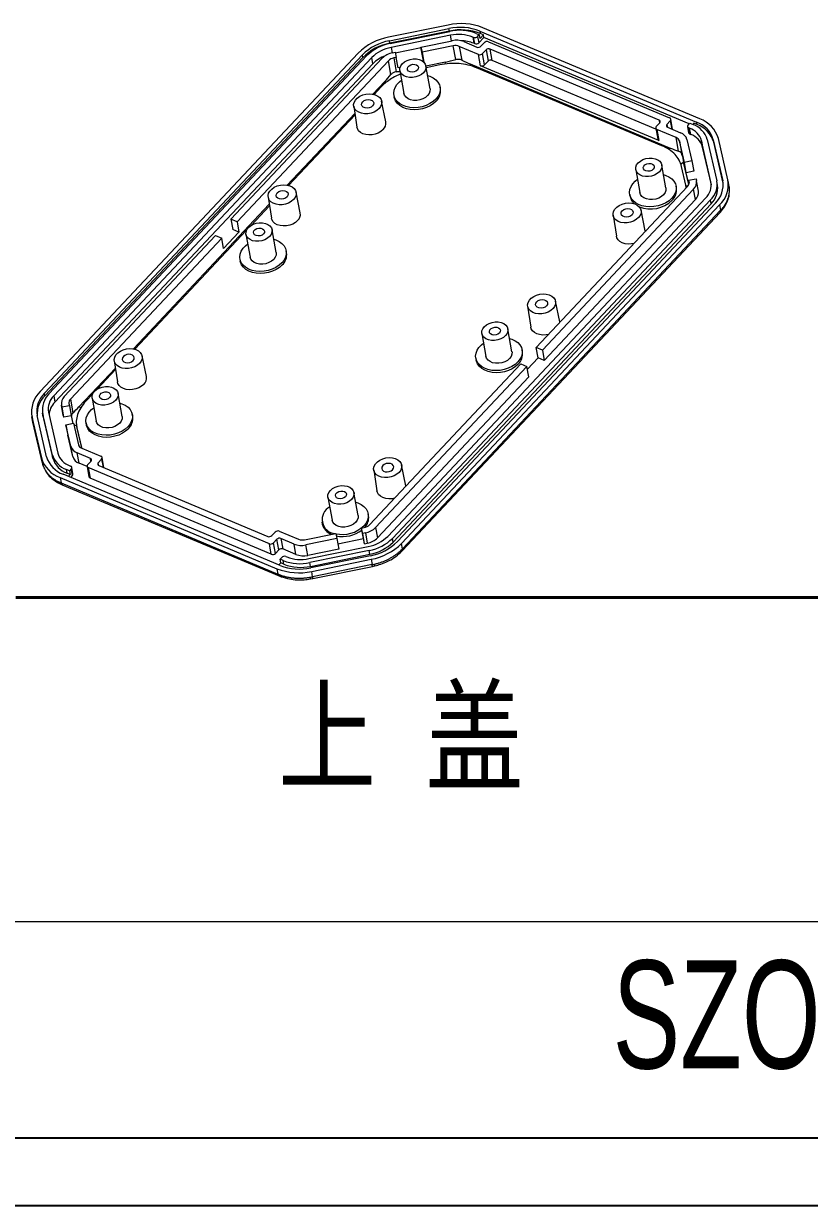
# Model space of a CAD drawing. Header units: inches. Extents: x 1153 to 4140, y 573 to 968.
# Drawn here: x 2081.9 to 2178.2, y 573 to 717.8 of the extents above; entities that cross this region are included whole.
import ezdxf

# ---------------------------------------------------------------- set-up
doc = ezdxf.new("R2010")
doc.units = ezdxf.units.IN
doc.layers.add('文字', color=81, linetype='Continuous')
doc.layers.add('粗实线', color=7, linetype='Continuous', lineweight=30)
doc.layers.add('细实线', color=3, linetype='Continuous', lineweight=9)
doc.styles.add('宋体', font='', dxfattribs={"width": 0.8, "height": 3.5})
doc.styles.add('长仿宋', font='', dxfattribs={"width": 0.7, "height": 4})
doc.styles.get('宋体').set_extended_font_data('SimSun')
doc.styles.get('长仿宋').set_extended_font_data('SimSun')

msp = doc.modelspace()

# ---------------------------------------------------------------- linework, layer by layer
at = {"color": 7, "linetype": 'Continuous', "lineweight": 15}
for p, q in [((2133.945, 717.617), (2126.65, 716.132)), ((2126.752, 715.694), (2134.047, 717.179)), ((2134.101, 716.873), (2134.047, 717.179)), ((2164.782, 706.116), (2138.199, 717.288)), ((2126.806, 715.388), (2126.752, 715.694)), ((2134.101, 716.873), (2126.806, 715.388)), ((2126.837, 715.36), (2134.132, 716.845)), ((2134.244, 716.357), (2126.949, 714.873)), ((2130.617, 714.924), (2134.423, 715.698)), ((2135.858, 715.587), (2137.47, 714.91)), ((2137.063, 716.102), (2136.956, 716.147)), ((2136.956, 716.147), (2137.092, 715.382)), ((2137.2, 715.337), (2137.063, 716.102)), ((2137.375, 716.593), (2137.772, 716.427)), ((2137.772, 716.427), (2137.562, 716.204)), ((2137.562, 716.204), (2137.699, 715.438)), ((2138.328, 716.107), (2137.699, 715.438)), ((2137.854, 715.967), (2137.772, 716.427)), ((2137.821, 716.886), (2164.404, 705.714)), ((2137.821, 716.886), (2137.876, 716.58)), ((2137.854, 715.967), (2138.273, 716.413)), ((2138.273, 716.413), (2137.876, 716.58)), ((2138.328, 716.107), (2138.273, 716.413)), ((2163.503, 705.526), (2138.328, 716.107)), ((2138.886, 715.559), (2161.091, 706.227)), ((2122.924, 714.179), (2083.948, 672.708)), ((2127.128, 714.213), (2127.443, 714.277)), ((2127.443, 714.277), (2127.589, 713.644)), ((2130.634, 714.829), (2127.464, 714.184)), ((2130.617, 714.924), (2130.763, 714.29)), ((2130.844, 713.648), (2130.617, 714.924)), ((2134.569, 715.065), (2130.763, 714.29)), ((2130.763, 714.29), (2130.983, 713.056)), ((2134.871, 713.375), (2134.569, 715.065)), ((2137.676, 714.014), (2135.313, 715.007)), ((2135.313, 715.007), (2135.615, 713.317)), ((2137.092, 715.382), (2137.2, 715.337)), ((2137.968, 715.011), (2138.388, 715.458)), ((2138.175, 714.116), (2138.594, 714.562)), ((2138.421, 712.738), (2138.175, 714.116)), ((2138.594, 714.562), (2138.84, 713.184)), ((2159.794, 705.963), (2139.093, 714.663)), ((2139.339, 713.286), (2139.093, 714.663)), ((2084.468, 672.489), (2123.444, 713.96)), ((2123.499, 713.654), (2084.523, 672.183)), ((2085.019, 672.399), (2123.995, 713.87)), ((2124.574, 713.627), (2085.597, 672.156)), ((2124.71, 712.862), (2085.734, 671.39)), ((2107.328, 693.825), (2125.87, 713.554)), ((2126.622, 713.238), (2108.079, 693.509)), ((2123.499, 713.654), (2123.444, 713.96)), ((2124.71, 712.862), (2124.574, 713.627)), ((2126.924, 711.548), (2126.622, 713.238)), ((2127.589, 713.644), (2127.274, 713.58)), ((2127.274, 713.58), (2127.576, 711.89)), ((2127.817, 712.368), (2127.589, 713.644)), ((2130.98, 713.059), (2130.844, 713.648)), ((2131.723, 709.803), (2131.222, 712.609)), ((2133.624, 713.079), (2131.225, 712.591)), ((2132.917, 712.725), (2131.261, 712.388)), ((2136.65, 712.844), (2161.177, 702.536)), ((2137.922, 712.636), (2137.676, 714.014)), ((2159.78, 703.45), (2137.922, 712.636)), ((2138.84, 713.184), (2138.421, 712.738)), ((2159.414, 704.849), (2139.339, 713.286)), ((2128.055, 712.417), (2127.817, 712.368)), ((2128.032, 712.04), (2128.533, 709.233)), ((2160.135, 702.831), (2137.425, 712.376)), ((2124.715, 709.149), (2126.186, 710.714)), ((2125.692, 709.987), (2124.871, 709.113)), ((2133.009, 709.769), (2132.963, 710.024)), ((2126.304, 705.747), (2125.787, 708.286)), ((2127.293, 709.012), (2127.338, 708.757)), ((2114.234, 697.998), (2122.502, 706.795)), ((2122.367, 707.676), (2122.76, 705.114)), ((2122.529, 706.622), (2114.39, 697.962)), ((2159.873, 705.619), (2159.454, 705.173)), ((2161.17, 705.883), (2160.751, 705.436)), ((2161.456, 704.829), (2161.235, 706.067)), ((2163.351, 705.365), (2163.561, 705.588)), ((2163.561, 705.588), (2163.958, 705.421)), ((2164.062, 705.575), (2163.929, 705.433)), ((2164.459, 705.408), (2164.062, 705.575)), ((2164.459, 705.408), (2164.404, 705.714)), ((2159.389, 704.988), (2159.635, 703.61)), ((2161.896, 703.835), (2159.534, 704.828)), ((2159.534, 704.828), (2159.78, 703.45)), ((2160.83, 705.092), (2162.441, 704.415)), ((2163.286, 705.18), (2163.423, 704.415)), ((2163.539, 704.975), (2163.431, 705.02)), ((2163.568, 704.255), (2163.431, 705.02)), ((2163.675, 704.21), (2163.539, 704.975)), ((2163.568, 704.255), (2163.675, 704.21)), ((2162.198, 702.145), (2161.896, 703.835)), ((2162.297, 703.411), (2162.599, 701.721)), ((2162.904, 700.782), (2162.297, 703.411)), ((2163.214, 703.598), (2163.821, 700.969)), ((2166.161, 698.393), (2164.998, 703.432)), ((2164.998, 703.432), (2165.134, 702.667)), ((2166.206, 698.024), (2165.134, 702.667)), ((2165.703, 703.576), (2166.866, 698.536)), ((2166.436, 703.566), (2167.599, 698.527)), ((2166.49, 703.26), (2166.436, 703.566)), ((2167.646, 698.254), (2166.49, 703.26)), ((2168.233, 698.656), (2167.07, 703.696)), ((2156.944, 699.889), (2157.445, 697.082)), ((2160.635, 697.652), (2160.134, 700.458)), ((2162.806, 700.814), (2162.463, 700.533)), ((2163.082, 698.003), (2162.56, 700.267)), ((2163.438, 698.075), (2162.806, 700.814)), ((2163.821, 700.969), (2162.904, 700.782)), ((2163.131, 699.506), (2162.904, 700.782)), ((2164.048, 699.693), (2163.131, 699.506)), ((2163.821, 700.969), (2164.048, 699.693)), ((2163.452, 698.118), (2163.131, 699.506)), ((2163.41, 698.589), (2164.327, 698.776)), ((2163.46, 698.372), (2163.41, 698.589)), ((2163.41, 698.589), (2163.472, 698.241)), ((2164.327, 698.776), (2164.377, 698.558)), ((2164.614, 697.237), (2164.386, 698.512)), ((2166.969, 697.973), (2166.887, 698.432)), ((2168.381, 697.847), (2168.261, 698.519)), ((2115.823, 694.595), (2115.306, 697.135)), ((2144.74, 678.101), (2163.282, 697.831)), ((2164.034, 697.515), (2145.492, 677.786)), ((2156.205, 696.861), (2156.25, 696.606)), ((2161.921, 697.618), (2161.875, 697.873)), ((2163.128, 697.666), (2163.082, 698.003)), ((2163.082, 698.003), (2163.106, 697.87)), ((2163.137, 697.718), (2163.113, 697.853)), ((2164.261, 696.239), (2164.034, 697.515)), ((2168.393, 697.773), (2168.376, 697.865)), ((2168.398, 697.592), (2168.398, 697.692)), ((2095.369, 677.925), (2112.022, 695.644)), ((2112.048, 695.47), (2109.786, 693.064)), ((2111.886, 696.525), (2112.28, 693.963)), ((2126.536, 654.95), (2165.513, 696.421)), ((2166.091, 696.178), (2127.115, 654.707)), ((2127.197, 654.248), (2166.173, 695.719)), ((2166.696, 695.782), (2127.72, 654.311)), ((2128.241, 654.092), (2167.217, 695.563)), ((2164.261, 696.239), (2145.719, 676.51)), ((2166.173, 695.719), (2166.091, 696.178)), ((2167.217, 695.563), (2167.333, 694.91)), ((2108.079, 693.509), (2107.328, 693.825)), ((2107.328, 693.825), (2107.556, 692.549)), ((2128.303, 653.189), (2167.28, 694.66)), ((2128.357, 653.439), (2167.333, 694.91)), ((2154.17, 694.31), (2154.563, 691.748)), ((2158.107, 692.381), (2157.59, 694.92)), ((2167.28, 694.66), (2167.465, 694.866)), ((2109.245, 692.488), (2095.525, 677.889)), ((2108.307, 692.233), (2107.556, 692.549)), ((2108.079, 693.509), (2108.307, 692.233)), ((2112.858, 689.73), (2112.357, 692.537)), ((2158.107, 692.381), (2158.115, 692.333)), ((2086.894, 672.083), (2105.442, 691.818)), ((2106.193, 691.501), (2087.646, 671.767)), ((2105.442, 691.818), (2106.193, 691.501)), ((2106.421, 690.226), (2106.193, 691.501)), ((2108.307, 692.233), (2106.421, 690.226)), ((2109.167, 691.967), (2109.668, 689.161)), ((2114.144, 689.696), (2114.098, 689.952)), ((2108.428, 688.939), (2108.473, 688.684)), ((2147.626, 681.229), (2147.109, 683.769)), ((2143.689, 683.158), (2144.083, 680.597)), ((2147.626, 681.229), (2147.635, 681.181)), ((2138.079, 679.816), (2138.58, 677.01)), ((2141.77, 677.579), (2141.269, 680.386)), ((2145.492, 677.786), (2144.74, 678.101)), ((2144.967, 676.825), (2144.74, 678.101)), ((2093.021, 676.452), (2093.415, 673.89)), ((2096.958, 674.523), (2096.441, 677.062)), ((2137.34, 676.788), (2137.385, 676.533)), ((2143.055, 677.545), (2143.01, 677.8)), ((2143.666, 675.44), (2144.967, 676.825)), ((2145.719, 676.51), (2144.967, 676.825)), ((2145.492, 677.786), (2145.719, 676.51)), ((2088.7, 670.829), (2093.157, 675.571)), ((2093.183, 675.398), (2090.921, 672.991)), ((2124.306, 656.359), (2142.853, 676.094)), ((2143.605, 675.778), (2125.057, 656.043)), ((2142.853, 676.094), (2143.605, 675.778)), ((2143.833, 674.503), (2143.605, 675.778)), ((2143.833, 674.503), (2125.285, 654.768)), ((2084.523, 672.183), (2084.468, 672.489)), ((2085.597, 672.156), (2085.734, 671.39)), ((2090.38, 672.415), (2089.524, 671.504)), ((2093.993, 669.658), (2093.492, 672.464)), ((2086.541, 671.085), (2086.769, 669.809)), ((2086.601, 670.821), (2086.551, 671.039)), ((2086.779, 669.763), (2086.551, 671.039)), ((2086.601, 670.821), (2087.518, 671.008)), ((2086.829, 669.546), (2086.601, 670.821)), ((2087.468, 671.226), (2087.518, 671.008)), ((2087.518, 671.008), (2087.746, 669.732)), ((2087.646, 671.767), (2087.947, 670.077)), ((2090.302, 671.895), (2090.803, 669.088)), ((2082.903, 669.751), (2083.023, 669.079)), ((2082.931, 669.615), (2084.094, 664.575)), ((2083.048, 668.962), (2082.931, 669.615)), ((2084.729, 664.704), (2083.566, 669.744)), ((2084.223, 670.145), (2084.305, 669.685)), ((2085.407, 665.001), (2084.244, 670.041)), ((2084.326, 669.581), (2084.244, 670.041)), ((2084.305, 669.685), (2084.326, 669.581)), ((2084.326, 669.581), (2085.489, 664.542)), ((2084.949, 670.184), (2086.112, 665.145)), ((2086.779, 669.763), (2086.769, 669.809)), ((2086.779, 669.763), (2086.829, 669.546)), ((2087.746, 669.732), (2086.829, 669.546)), ((2087.746, 669.732), (2087.96, 668.802)), ((2095.279, 669.624), (2095.233, 669.879)), ((2083.022, 669.098), (2083.048, 668.962)), ((2084.211, 663.922), (2083.048, 668.962)), ((2083.048, 668.962), (2083.051, 668.944)), ((2083.051, 668.944), (2084.214, 663.904)), ((2087.107, 668.629), (2088.024, 668.815)), ((2087.714, 665.999), (2087.107, 668.629)), ((2087.107, 668.629), (2087.335, 667.353)), ((2088.024, 668.815), (2088.631, 666.186)), ((2088.416, 668.377), (2088.44, 668.242)), ((2088.446, 668.226), (2088.969, 665.963)), ((2088.446, 668.226), (2088.47, 668.093)), ((2088.47, 668.093), (2088.992, 665.83)), ((2089.563, 668.867), (2089.608, 668.612)), ((2087.941, 664.724), (2087.335, 667.353)), ((2085.489, 664.542), (2085.407, 665.001)), ((2087.941, 664.724), (2087.714, 665.999)), ((2090.097, 664.505), (2088.486, 665.183)), ((2088.714, 663.907), (2088.486, 665.183)), ((2088.969, 665.963), (2089.024, 665.767)), ((2088.969, 665.963), (2088.992, 665.83)), ((2089.005, 665.78), (2088.992, 665.83)), ((2089.031, 665.762), (2091.394, 664.769)), ((2084.094, 664.575), (2084.211, 663.922)), ((2084.281, 663.677), (2084.302, 663.605)), ((2084.302, 663.605), (2084.471, 663.257)), ((2087.571, 663.602), (2087.679, 663.557)), ((2087.96, 662.631), (2087.824, 663.397)), ((2089.699, 663.493), (2088.714, 663.907)), ((2089.692, 663.53), (2089.92, 662.254)), ((2089.758, 663.715), (2090.177, 664.161)), ((2112.041, 654.038), (2089.837, 663.37)), ((2089.837, 663.37), (2090.065, 662.095)), ((2091.054, 663.979), (2091.474, 664.425)), ((2091.134, 663.634), (2111.835, 654.934)), ((2091.76, 663.371), (2091.539, 664.61)), ((2128.761, 661.157), (2128.244, 663.696)), ((2086.383, 662.155), (2112.966, 650.983)), ((2086.383, 662.155), (2086.499, 661.502)), ((2113.343, 651.384), (2086.76, 662.557)), ((2087.234, 662.697), (2087.152, 663.156)), ((2087.549, 662.989), (2087.152, 663.156)), ((2087.631, 662.53), (2087.234, 662.697)), ((2087.402, 662.287), (2087.631, 662.53)), ((2087.758, 663.212), (2087.549, 662.989)), ((2087.549, 662.989), (2087.631, 662.53)), ((2087.895, 662.447), (2087.648, 662.184)), ((2087.895, 662.447), (2087.758, 663.212)), ((2112.269, 652.763), (2090.065, 662.095)), ((2124.824, 663.086), (2125.218, 660.524)), ((2086.383, 661.399), (2086.64, 661.285)), ((2086.499, 661.502), (2113.082, 650.33)), ((2086.639, 661.285), (2113.222, 650.112)), ((2128.761, 661.157), (2128.769, 661.109)), ((2119.214, 659.744), (2119.715, 656.937)), ((2122.904, 657.507), (2122.404, 660.313)), ((2124.19, 657.473), (2124.145, 657.728)), ((2118.474, 656.716), (2118.52, 656.461)), ((2112.753, 655.482), (2112.333, 655.036)), ((2113.251, 655.583), (2115.614, 654.59)), ((2115.069, 654.01), (2113.458, 654.687)), ((2113.458, 654.687), (2113.686, 653.412)), ((2116.359, 654.533), (2120.165, 655.307)), ((2120.311, 654.674), (2116.505, 653.899)), ((2120.165, 655.307), (2120.311, 654.674)), ((2120.311, 654.674), (2120.539, 653.398)), ((2120.424, 654.038), (2123.566, 654.678)), ((2123.339, 655.953), (2123.654, 656.017)), ((2123.485, 655.32), (2123.339, 655.953)), ((2123.566, 654.678), (2123.339, 655.953)), ((2123.8, 655.384), (2123.485, 655.32)), ((2123.712, 654.044), (2123.485, 655.32)), ((2123.712, 654.044), (2123.566, 654.678)), ((2123.8, 655.384), (2124.028, 654.108)), ((2125.057, 656.043), (2125.285, 654.768)), ((2127.197, 654.248), (2127.115, 654.707)), ((2112.269, 652.763), (2112.041, 654.038)), ((2112.959, 654.586), (2112.54, 654.14)), ((2112.768, 652.864), (2112.54, 654.14)), ((2112.768, 652.864), (2113.187, 653.31)), ((2113.187, 653.31), (2112.959, 654.586)), ((2115.297, 652.735), (2113.686, 653.412)), ((2115.297, 652.735), (2115.069, 654.01)), ((2116.732, 652.623), (2116.505, 653.899)), ((2120.539, 653.398), (2116.732, 652.623)), ((2116.866, 652.219), (2124.161, 653.704)), ((2124.273, 653.217), (2116.978, 651.732)), ((2123.712, 654.044), (2124.028, 654.108)), ((2124.355, 652.758), (2124.273, 653.217)), ((2128.357, 653.439), (2128.241, 654.092)), ((2113.338, 652.15), (2113.548, 652.373)), ((2113.735, 651.983), (2113.338, 652.15)), ((2113.42, 651.691), (2113.338, 652.15)), ((2113.817, 651.524), (2113.735, 651.983)), ((2114.046, 652.475), (2114.154, 652.43)), ((2117.06, 651.273), (2124.355, 652.758)), ((2124.413, 652.577), (2117.118, 651.092)), ((2117.219, 650.653), (2124.514, 652.138)), ((2124.514, 652.138), (2124.631, 651.486)), ((2128.106, 652.988), (2128.303, 653.189)), ((2112.966, 650.983), (2113.082, 650.33)), ((2113.42, 651.691), (2113.192, 651.448)), ((2113.817, 651.524), (2113.42, 651.691)), ((2117.06, 651.273), (2116.978, 651.732)), ((2117.336, 650.001), (2117.219, 650.653)), ((2124.631, 651.486), (2117.336, 650.001)), ((2117.367, 649.782), (2124.662, 651.267)), ((2124.662, 651.267), (2124.965, 651.333)), ((2113.223, 650.112), (2113.488, 650.007)), ((2117.061, 649.724), (2117.366, 649.782))]:
    msp.add_line(p, q, dxfattribs=at)
at = {"color": 8, "linetype": 'Continuous', "lineweight": 15}
for p, q in [((2134.364, 715.686), (2134.244, 716.357)), ((2126.949, 714.873), (2127.069, 714.201)), ((2133.572, 712.828), (2133.624, 713.079)), ((2136.65, 712.844), (2136.609, 712.644)), ((2126.186, 710.714), (2126.306, 710.549)), ((2159.794, 705.963), (2159.858, 705.602)), ((2160.751, 705.436), (2160.811, 705.101)), ((2161.17, 705.883), (2161.35, 704.873)), ((2161.177, 702.536), (2160.982, 702.376)), ((2163.469, 698.324), (2163.46, 698.372)), ((2166.192, 698.218), (2166.161, 698.393)), ((2167.642, 698.283), (2167.599, 698.527)), ((2088.7, 670.829), (2088.949, 670.757)), ((2088.404, 668.504), (2088.074, 668.6)), ((2084.211, 663.922), (2084.214, 663.904)), ((2090.162, 664.145), (2090.097, 664.505)), ((2091.114, 663.643), (2091.054, 663.979)), ((2091.474, 664.425), (2091.654, 663.416))]:
    msp.add_line(p, q, dxfattribs=at)
for p, q in [((1808.94, 581.234), (2279.603, 581.234)), ((1796.218, 572.957), (2287.881, 572.957))]:
    msp.add_line(p, q)
at = {"color": 7, "linetype": 'Continuous', "lineweight": 15, "flags": 128}
for points in [[(2128.326, 712.871), (2128.59, 713.096), (2128.913, 713.275), (2129.279, 713.399), (2129.664, 713.461), (2130.048, 713.457), (2130.407, 713.387), (2130.72, 713.255), (2130.97, 713.069), (2131.142, 712.84), (2131.226, 712.581), (2131.217, 712.307), (2131.116, 712.034), (2130.928, 711.778), (2130.665, 711.553), (2130.341, 711.374), (2129.975, 711.25), (2129.59, 711.188), (2129.206, 711.192), (2128.848, 711.262), (2128.534, 711.394), (2128.284, 711.58), (2128.112, 711.809), (2128.028, 712.068), (2128.037, 712.342), (2128.138, 712.615), (2128.326, 712.871)], [(2130.176, 712.094), (2129.995, 711.956), (2129.765, 711.868), (2129.515, 711.842), (2129.281, 711.881), (2129.094, 711.98), (2128.978, 712.125), (2128.95, 712.298), (2129.014, 712.474), (2129.16, 712.629), (2129.37, 712.744), (2129.614, 712.802), (2129.86, 712.795), (2130.074, 712.725), (2130.228, 712.601), (2130.301, 712.439), (2130.283, 712.262), (2130.176, 712.094)], [(2131.432, 711.43), (2131.699, 711.344), (2132.1, 711.156), (2132.438, 710.915), (2132.701, 710.629), (2132.881, 710.307), (2132.973, 709.96), (2132.974, 709.599), (2132.883, 709.235), (2132.703, 708.88), (2132.441, 708.546)], [(2132.441, 708.546), (2132.104, 708.243), (2131.704, 707.981), (2131.253, 707.768), (2130.767, 707.612), (2130.259, 707.517), (2129.747, 707.486), (2129.248, 707.521), (2128.777, 707.619), (2128.349, 707.779), (2127.978, 707.995), (2127.677, 708.259), (2127.454, 708.565), (2127.318, 708.9), (2127.271, 709.256), (2127.317, 709.62), (2127.452, 709.98), (2127.674, 710.326), (2127.975, 710.646), (2128.243, 710.86)], [(2131.723, 709.803), (2131.727, 709.774), (2131.718, 709.5), (2131.617, 709.227), (2131.429, 708.971), (2131.165, 708.747), (2130.842, 708.567), (2130.476, 708.443), (2130.091, 708.381), (2129.707, 708.386), (2129.348, 708.456), (2129.035, 708.588), (2128.785, 708.774), (2128.613, 709.003), (2128.533, 709.233)], [(2125.475, 707.375), (2125.205, 707.143), (2124.873, 706.954), (2124.499, 706.82), (2124.102, 706.748), (2123.704, 706.741), (2123.326, 706.8), (2122.989, 706.921), (2122.711, 707.098), (2122.507, 707.322), (2122.387, 707.581), (2122.359, 707.86), (2122.423, 708.144), (2122.577, 708.419), (2122.812, 708.669), (2123.115, 708.88), (2123.471, 709.043), (2123.859, 709.146), (2124.259, 709.186), (2124.649, 709.16), (2125.009, 709.07), (2125.319, 708.919), (2125.562, 708.717), (2125.725, 708.474), (2125.799, 708.204), (2125.781, 707.92), (2125.671, 707.639), (2125.475, 707.375)], [(2123.481, 708.213), (2123.665, 708.356), (2123.9, 708.452), (2124.157, 708.488), (2124.404, 708.461), (2124.613, 708.373), (2124.757, 708.236), (2124.819, 708.066), (2124.793, 707.883), (2124.68, 707.709), (2124.495, 707.566), (2124.26, 707.471), (2124.004, 707.435), (2123.756, 707.462), (2123.548, 707.549), (2123.404, 707.687), (2123.341, 707.857), (2123.368, 708.04), (2123.481, 708.213)], [(2132.486, 708.291), (2132.15, 707.988), (2131.75, 707.726), (2131.299, 707.513), (2130.812, 707.357), (2130.305, 707.262), (2129.793, 707.231), (2129.293, 707.266), (2128.822, 707.364), (2128.395, 707.524), (2128.024, 707.74), (2127.723, 708.004), (2127.5, 708.309), (2127.363, 708.645), (2127.338, 708.757)], [(2125.981, 704.802), (2125.712, 704.569), (2125.383, 704.379), (2125.012, 704.24), (2124.618, 704.159), (2124.219, 704.142), (2123.836, 704.188), (2123.488, 704.295), (2123.192, 704.458), (2122.964, 704.669), (2122.815, 704.917), (2122.76, 705.114)], [(2157.238, 700.72), (2157.501, 700.945), (2157.825, 701.124), (2158.191, 701.248), (2158.576, 701.31), (2158.959, 701.306), (2159.318, 701.236), (2159.632, 701.104), (2159.882, 700.918), (2160.054, 700.689), (2160.138, 700.43), (2160.129, 700.156), (2160.028, 699.883), (2159.84, 699.627), (2159.576, 699.402), (2159.253, 699.223), (2158.887, 699.099), (2158.502, 699.037), (2158.118, 699.041), (2157.759, 699.111), (2157.446, 699.243), (2157.196, 699.429), (2157.024, 699.658), (2156.94, 699.917), (2156.949, 700.191), (2157.05, 700.464), (2157.238, 700.72)], [(2159.088, 699.943), (2158.907, 699.805), (2158.677, 699.717), (2158.427, 699.691), (2158.193, 699.73), (2158.005, 699.829), (2157.89, 699.974), (2157.862, 700.147), (2157.926, 700.323), (2158.072, 700.478), (2158.281, 700.593), (2158.526, 700.651), (2158.772, 700.644), (2158.986, 700.574), (2159.14, 700.45), (2159.213, 700.288), (2159.195, 700.111), (2159.088, 699.943)], [(2161.353, 696.395), (2161.016, 696.092), (2160.616, 695.83), (2160.165, 695.617), (2159.678, 695.461), (2159.171, 695.366), (2158.659, 695.335), (2158.16, 695.37), (2157.689, 695.468), (2157.261, 695.628), (2156.89, 695.844), (2156.589, 696.108), (2156.366, 696.413), (2156.229, 696.749), (2156.183, 697.105), (2156.228, 697.469), (2156.364, 697.829), (2156.586, 698.175), (2156.886, 698.495), (2157.155, 698.709)], [(2160.344, 699.279), (2160.611, 699.193), (2161.012, 699.005), (2161.349, 698.764), (2161.612, 698.478), (2161.793, 698.156), (2161.885, 697.809), (2161.885, 697.448), (2161.794, 697.084), (2161.615, 696.729), (2161.353, 696.395)], [(2114.995, 696.223), (2114.724, 695.991), (2114.393, 695.803), (2114.018, 695.669), (2113.622, 695.596), (2113.224, 695.589), (2112.846, 695.648), (2112.509, 695.77), (2112.231, 695.947), (2112.026, 696.171), (2111.907, 696.429), (2111.878, 696.708), (2111.943, 696.993), (2112.097, 697.267), (2112.331, 697.517), (2112.635, 697.729), (2112.99, 697.891), (2113.378, 697.995), (2113.778, 698.035), (2114.169, 698.009), (2114.528, 697.918), (2114.838, 697.768), (2115.081, 697.566), (2115.244, 697.323), (2115.319, 697.052), (2115.3, 696.769), (2115.191, 696.487), (2114.995, 696.223)], [(2113, 697.062), (2113.185, 697.205), (2113.42, 697.3), (2113.676, 697.337), (2113.924, 697.309), (2114.132, 697.222), (2114.276, 697.084), (2114.339, 696.914), (2114.312, 696.731), (2114.2, 696.558), (2114.015, 696.415), (2113.78, 696.319), (2113.523, 696.283), (2113.276, 696.31), (2113.067, 696.398), (2112.923, 696.535), (2112.861, 696.706), (2112.887, 696.888), (2113, 697.062)], [(2160.635, 697.652), (2160.639, 697.623), (2160.63, 697.349), (2160.529, 697.076), (2160.341, 696.82), (2160.077, 696.596), (2159.753, 696.416), (2159.388, 696.292), (2159.003, 696.23), (2158.619, 696.235), (2158.26, 696.305), (2157.947, 696.437), (2157.696, 696.623), (2157.524, 696.852), (2157.445, 697.082)], [(2168.393, 697.773), (2168.398, 697.694), (2168.398, 697.692)], [(2157.278, 694.009), (2157.008, 693.776), (2156.676, 693.588), (2156.302, 693.454), (2155.905, 693.382), (2155.507, 693.375), (2155.129, 693.433), (2154.792, 693.555), (2154.514, 693.732), (2154.31, 693.956), (2154.19, 694.215), (2154.162, 694.494), (2154.226, 694.778), (2154.38, 695.053), (2154.615, 695.302), (2154.918, 695.514), (2155.273, 695.676), (2155.662, 695.78), (2156.062, 695.82), (2156.452, 695.794), (2156.812, 695.704), (2157.122, 695.553), (2157.365, 695.351), (2157.528, 695.108), (2157.602, 694.838), (2157.584, 694.554), (2157.474, 694.273), (2157.278, 694.009)], [(2115.501, 693.651), (2115.231, 693.418), (2114.903, 693.227), (2114.532, 693.088), (2114.137, 693.008), (2113.738, 692.99), (2113.355, 693.036), (2113.007, 693.143), (2112.712, 693.306), (2112.484, 693.517), (2112.334, 693.765), (2112.28, 693.963)], [(2155.284, 694.847), (2155.468, 694.99), (2155.703, 695.086), (2155.96, 695.122), (2156.207, 695.095), (2156.416, 695.007), (2156.56, 694.87), (2156.622, 694.699), (2156.596, 694.516), (2156.483, 694.343), (2156.298, 694.2), (2156.063, 694.105), (2155.807, 694.068), (2155.559, 694.096), (2155.351, 694.183), (2155.207, 694.32), (2155.144, 694.491), (2155.171, 694.674), (2155.284, 694.847)], [(2109.461, 692.799), (2109.725, 693.023), (2110.048, 693.203), (2110.414, 693.327), (2110.799, 693.389), (2111.183, 693.384), (2111.542, 693.314), (2111.855, 693.182), (2112.105, 692.996), (2112.277, 692.767), (2112.361, 692.508), (2112.352, 692.234), (2112.251, 691.961), (2112.063, 691.705), (2111.8, 691.481), (2111.476, 691.301), (2111.11, 691.177), (2110.725, 691.115), (2110.341, 691.12), (2109.982, 691.19), (2109.669, 691.322), (2109.419, 691.507), (2109.247, 691.737), (2109.163, 691.996), (2109.172, 692.27), (2109.273, 692.543), (2109.461, 692.799)], [(2111.311, 692.021), (2111.13, 691.884), (2110.9, 691.796), (2110.65, 691.77), (2110.416, 691.809), (2110.229, 691.908), (2110.113, 692.053), (2110.085, 692.225), (2110.149, 692.401), (2110.295, 692.557), (2110.505, 692.671), (2110.749, 692.729), (2110.995, 692.723), (2111.209, 692.653), (2111.363, 692.528), (2111.436, 692.367), (2111.418, 692.19), (2111.311, 692.021)], [(2112.567, 691.357), (2112.834, 691.272), (2113.235, 691.083), (2113.573, 690.842), (2113.836, 690.556), (2114.016, 690.234), (2114.108, 689.887), (2114.109, 689.526), (2114.018, 689.162), (2113.838, 688.808), (2113.576, 688.473)], [(2156.72, 690.848), (2156.421, 690.793), (2156.022, 690.775), (2155.639, 690.821), (2155.291, 690.929), (2154.995, 691.092), (2154.767, 691.303), (2154.618, 691.551), (2154.563, 691.748)], [(2113.576, 688.473), (2113.239, 688.17), (2112.839, 687.908), (2112.388, 687.696), (2111.901, 687.54), (2111.394, 687.444), (2110.882, 687.414), (2110.383, 687.448), (2109.912, 687.547), (2109.484, 687.707), (2109.113, 687.922), (2108.812, 688.187), (2108.589, 688.492), (2108.453, 688.828), (2108.406, 689.183), (2108.451, 689.547), (2108.587, 689.908), (2108.809, 690.254), (2109.11, 690.574), (2109.378, 690.788)], [(2112.858, 689.73), (2112.862, 689.702), (2112.853, 689.428), (2112.752, 689.155), (2112.564, 688.899), (2112.3, 688.674), (2111.977, 688.495), (2111.611, 688.371), (2111.226, 688.309), (2110.842, 688.313), (2110.483, 688.383), (2110.17, 688.515), (2109.92, 688.701), (2109.748, 688.93), (2109.668, 689.161)], [(2113.621, 688.218), (2113.285, 687.915), (2112.885, 687.653), (2112.434, 687.441), (2111.947, 687.284), (2111.44, 687.189), (2110.928, 687.159), (2110.428, 687.193), (2109.957, 687.292), (2109.53, 687.452), (2109.159, 687.667), (2108.857, 687.932), (2108.635, 688.237), (2108.498, 688.572), (2108.473, 688.684)], [(2146.798, 682.857), (2146.527, 682.625), (2146.195, 682.437), (2145.821, 682.303), (2145.424, 682.23), (2145.027, 682.223), (2144.649, 682.282), (2144.312, 682.403), (2144.034, 682.581), (2143.829, 682.805), (2143.71, 683.063), (2143.681, 683.342), (2143.746, 683.627), (2143.9, 683.901), (2144.134, 684.151), (2144.438, 684.363), (2144.793, 684.525), (2145.181, 684.629), (2145.581, 684.669), (2145.972, 684.643), (2146.331, 684.552), (2146.641, 684.402), (2146.884, 684.2), (2147.047, 683.957), (2147.122, 683.686), (2147.103, 683.403), (2146.993, 683.121), (2146.798, 682.857)], [(2144.803, 683.696), (2144.988, 683.839), (2145.223, 683.934), (2145.479, 683.97), (2145.727, 683.943), (2145.935, 683.856), (2146.079, 683.718), (2146.142, 683.548), (2146.115, 683.365), (2146.002, 683.192), (2145.818, 683.049), (2145.583, 682.953), (2145.326, 682.917), (2145.079, 682.944), (2144.87, 683.032), (2144.726, 683.169), (2144.664, 683.339), (2144.69, 683.522), (2144.803, 683.696)], [(2138.373, 680.648), (2138.636, 680.872), (2138.96, 681.051), (2139.325, 681.176), (2139.711, 681.238), (2140.094, 681.233), (2140.453, 681.163), (2140.767, 681.031), (2141.017, 680.845), (2141.189, 680.616), (2141.273, 680.357), (2141.264, 680.083), (2141.163, 679.81), (2140.975, 679.554), (2140.711, 679.33), (2140.387, 679.15), (2140.022, 679.026), (2139.637, 678.964), (2139.253, 678.969), (2138.894, 679.039), (2138.581, 679.171), (2138.33, 679.356), (2138.158, 679.586), (2138.074, 679.845), (2138.083, 680.119), (2138.185, 680.392), (2138.373, 680.648)], [(2140.223, 679.87), (2140.042, 679.733), (2139.811, 679.645), (2139.562, 679.619), (2139.328, 679.658), (2139.14, 679.757), (2139.025, 679.902), (2138.997, 680.074), (2139.061, 680.25), (2139.207, 680.406), (2139.416, 680.52), (2139.661, 680.578), (2139.907, 680.572), (2140.121, 680.502), (2140.275, 680.377), (2140.348, 680.216), (2140.33, 680.039), (2140.223, 679.87)], [(2146.239, 679.697), (2145.94, 679.642), (2145.541, 679.624), (2145.158, 679.67), (2144.81, 679.777), (2144.515, 679.94), (2144.287, 680.151), (2144.137, 680.399), (2144.083, 680.597)], [(2096.13, 676.151), (2095.859, 675.919), (2095.527, 675.73), (2095.153, 675.596), (2094.756, 675.524), (2094.359, 675.517), (2093.981, 675.576), (2093.644, 675.697), (2093.366, 675.874), (2093.161, 676.098), (2093.042, 676.357), (2093.013, 676.636), (2093.078, 676.92), (2093.232, 677.195), (2093.466, 677.445), (2093.77, 677.656), (2094.125, 677.819), (2094.513, 677.922), (2094.913, 677.962), (2095.304, 677.936), (2095.663, 677.846), (2095.973, 677.695), (2096.216, 677.493), (2096.379, 677.25), (2096.454, 676.98), (2096.435, 676.696), (2096.325, 676.415), (2096.13, 676.151)], [(2142.488, 676.322), (2142.151, 676.019), (2141.751, 675.757), (2141.3, 675.545), (2140.813, 675.388), (2140.306, 675.293), (2139.794, 675.263), (2139.295, 675.297), (2138.823, 675.396), (2138.396, 675.556), (2138.025, 675.771), (2137.724, 676.036), (2137.501, 676.341), (2137.364, 676.677), (2137.318, 677.032), (2137.363, 677.396), (2137.499, 677.757), (2137.721, 678.103), (2138.021, 678.423), (2138.29, 678.637)], [(2141.479, 679.206), (2141.746, 679.12), (2142.147, 678.932), (2142.484, 678.691), (2142.747, 678.405), (2142.928, 678.083), (2143.02, 677.736), (2143.02, 677.375), (2142.929, 677.011), (2142.75, 676.657), (2142.488, 676.322)], [(2094.135, 676.989), (2094.022, 676.816), (2093.996, 676.633), (2094.058, 676.463), (2094.202, 676.325), (2094.411, 676.238), (2094.658, 676.21), (2094.915, 676.247), (2095.15, 676.342), (2095.334, 676.485), (2095.447, 676.659), (2095.474, 676.842), (2095.411, 677.012), (2095.267, 677.149), (2095.059, 677.237), (2094.811, 677.264), (2094.555, 677.228), (2094.32, 677.132), (2094.135, 676.989)], [(2142.533, 676.067), (2142.197, 675.764), (2141.797, 675.502), (2141.346, 675.29), (2140.859, 675.133), (2140.351, 675.038), (2139.84, 675.007), (2139.34, 675.042), (2138.869, 675.141), (2138.441, 675.3), (2138.071, 675.516), (2137.769, 675.781), (2137.547, 676.086), (2137.41, 676.421), (2137.385, 676.533)], [(2141.77, 677.579), (2141.774, 677.551), (2141.765, 677.277), (2141.664, 677.004), (2141.476, 676.748), (2141.212, 676.523), (2140.888, 676.344), (2140.523, 676.22), (2140.138, 676.158), (2139.754, 676.162), (2139.395, 676.232), (2139.082, 676.364), (2138.831, 676.55), (2138.659, 676.779), (2138.58, 677.01)], [(2096.636, 673.578), (2096.366, 673.345), (2096.038, 673.155), (2095.667, 673.016), (2095.272, 672.935), (2094.873, 672.918), (2094.49, 672.964), (2094.142, 673.071), (2093.847, 673.234), (2093.619, 673.445), (2093.469, 673.693), (2093.415, 673.89)], [(2090.596, 672.726), (2090.859, 672.95), (2091.183, 673.13), (2091.549, 673.254), (2091.934, 673.316), (2092.318, 673.312), (2092.677, 673.242), (2092.99, 673.11), (2093.24, 672.924), (2093.412, 672.695), (2093.496, 672.436), (2093.487, 672.162), (2093.386, 671.889), (2093.198, 671.633), (2092.934, 671.408), (2092.611, 671.229), (2092.245, 671.105), (2091.86, 671.043), (2091.476, 671.047), (2091.117, 671.117), (2090.804, 671.249), (2090.554, 671.435), (2090.382, 671.664), (2090.298, 671.923), (2090.307, 672.197), (2090.408, 672.47), (2090.596, 672.726)], [(2092.446, 671.949), (2092.265, 671.811), (2092.035, 671.723), (2091.785, 671.697), (2091.551, 671.736), (2091.364, 671.835), (2091.248, 671.98), (2091.22, 672.153), (2091.284, 672.328), (2091.43, 672.484), (2091.64, 672.599), (2091.884, 672.657), (2092.13, 672.65), (2092.344, 672.58), (2092.498, 672.456), (2092.571, 672.294), (2092.553, 672.117), (2092.446, 671.949)], [(2094.711, 668.401), (2094.374, 668.098), (2093.974, 667.836), (2093.523, 667.623), (2093.036, 667.467), (2092.529, 667.372), (2092.017, 667.341), (2091.518, 667.376), (2091.047, 667.474), (2090.619, 667.634), (2090.248, 667.85), (2089.947, 668.114), (2089.724, 668.419), (2089.587, 668.755), (2089.541, 669.111), (2089.586, 669.475), (2089.722, 669.835), (2089.944, 670.181), (2090.245, 670.501), (2090.513, 670.715)], [(2093.702, 671.285), (2093.969, 671.199), (2094.37, 671.01), (2094.707, 670.769), (2094.971, 670.483), (2095.151, 670.162), (2095.243, 669.815), (2095.244, 669.454), (2095.153, 669.09), (2094.973, 668.735), (2094.711, 668.401)], [(2093.993, 669.658), (2093.997, 669.629), (2093.988, 669.355), (2093.887, 669.082), (2093.699, 668.826), (2093.435, 668.602), (2093.112, 668.422), (2092.746, 668.298), (2092.361, 668.236), (2091.977, 668.241), (2091.618, 668.311), (2091.305, 668.442), (2091.055, 668.628), (2090.883, 668.858), (2090.803, 669.088)], [(2094.756, 668.146), (2094.42, 667.843), (2094.02, 667.581), (2093.569, 667.368), (2093.082, 667.212), (2092.574, 667.117), (2092.063, 667.086), (2091.563, 667.12), (2091.092, 667.219), (2090.664, 667.379), (2090.294, 667.595), (2089.992, 667.859), (2089.77, 668.164), (2089.633, 668.5), (2089.608, 668.612)], [(2084.214, 663.904), (2084.233, 663.845), (2084.235, 663.841)], [(2084.302, 663.605), (2084.295, 663.62), (2084.273, 663.696)], [(2127.933, 662.785), (2127.662, 662.552), (2127.33, 662.364), (2126.956, 662.23), (2126.559, 662.158), (2126.161, 662.151), (2125.784, 662.209), (2125.447, 662.331), (2125.169, 662.508), (2124.964, 662.732), (2124.845, 662.991), (2124.816, 663.27), (2124.881, 663.554), (2125.035, 663.829), (2125.269, 664.078), (2125.573, 664.29), (2125.928, 664.452), (2126.316, 664.556), (2126.716, 664.596), (2127.107, 664.57), (2127.466, 664.48), (2127.776, 664.329), (2128.019, 664.127), (2128.182, 663.884), (2128.257, 663.614), (2128.238, 663.33), (2128.128, 663.049), (2127.933, 662.785)], [(2125.938, 663.623), (2125.825, 663.45), (2125.799, 663.267), (2125.861, 663.096), (2126.005, 662.959), (2126.214, 662.872), (2126.461, 662.844), (2126.718, 662.881), (2126.953, 662.976), (2127.137, 663.119), (2127.25, 663.292), (2127.277, 663.475), (2127.214, 663.646), (2127.07, 663.783), (2126.862, 663.871), (2126.614, 663.898), (2126.358, 663.862), (2126.123, 663.766), (2125.938, 663.623)], [(2119.508, 660.575), (2119.771, 660.799), (2120.095, 660.979), (2120.46, 661.103), (2120.846, 661.165), (2121.229, 661.161), (2121.588, 661.091), (2121.902, 660.959), (2122.152, 660.773), (2122.324, 660.544), (2122.408, 660.285), (2122.399, 660.011), (2122.298, 659.738), (2122.11, 659.482), (2121.846, 659.257), (2121.522, 659.078), (2121.157, 658.954), (2120.772, 658.892), (2120.388, 658.896), (2120.029, 658.966), (2119.716, 659.098), (2119.465, 659.284), (2119.293, 659.513), (2119.209, 659.772), (2119.218, 660.046), (2119.32, 660.319), (2119.508, 660.575)], [(2121.358, 659.797), (2121.177, 659.66), (2120.946, 659.572), (2120.697, 659.546), (2120.463, 659.585), (2120.275, 659.684), (2120.16, 659.829), (2120.132, 660.002), (2120.196, 660.177), (2120.342, 660.333), (2120.551, 660.448), (2120.796, 660.506), (2121.041, 660.499), (2121.256, 660.429), (2121.41, 660.305), (2121.483, 660.143), (2121.465, 659.966), (2121.358, 659.797)], [(2127.374, 659.624), (2127.075, 659.569), (2126.676, 659.551), (2126.293, 659.597), (2125.945, 659.705), (2125.65, 659.868), (2125.422, 660.079), (2125.272, 660.327), (2125.218, 660.524)], [(2122.614, 659.134), (2122.881, 659.048), (2123.282, 658.859), (2123.619, 658.618), (2123.882, 658.332), (2124.063, 658.011), (2124.155, 657.664), (2124.155, 657.303), (2124.064, 656.939), (2123.885, 656.584), (2123.623, 656.25)], [(2122.904, 657.507), (2122.909, 657.478), (2122.9, 657.204), (2122.799, 656.931), (2122.611, 656.675), (2122.347, 656.451), (2122.023, 656.271), (2121.658, 656.147), (2121.272, 656.085), (2120.889, 656.09), (2120.53, 656.16), (2120.216, 656.291), (2119.966, 656.477), (2119.794, 656.707), (2119.715, 656.937)]]:
    msp.add_lwpolyline(points, dxfattribs=at)
at = {"color": 7, "linetype": 'Continuous', "lineweight": 15}
for centre, radius, start, end in [((2135.528, 710.427), 7.363, 68.72913, 102.40973), ((2135.451, 710.797), 6.534, 68.72913, 102.4097), ((2135.506, 710.491), 6.534, 68.72913, 102.4097), ((2135.338, 711.362), 5.614, 68.72915, 102.40972), ((2127.922, 709.177), 7.071, 100.36091, 134.97772), ((2127.88, 709.521), 6.276, 100.36094, 134.97772), ((2135.253, 711.773), 4.694, 68.72908, 102.4098), ((2134.957, 713.271), 2.485, 68.72898, 102.4099), ((2135.472, 711.372), 4.325, 67.99381, 89.48576), ((2137.233, 716.544), 0.473, 248.96831, 314.04285), ((2138.716, 715.117), 0.473, 68.96802, 134.04329), ((2127.935, 709.214), 6.276, 100.36094, 134.97772), ((2127.806, 710.056), 5.392, 100.36082, 134.97782), ((2127.76, 710.438), 4.508, 100.36099, 134.97767), ((2127.557, 711.866), 2.387, 100.36104, 134.97763), ((2134.846, 713.807), 1.288, 68.72914, 102.40966), ((2137.37, 715.778), 0.473, 248.96831, 314.04285), ((2137.639, 715.352), 0.473, 248.96822, 314.04294), ((2137.846, 714.456), 0.473, 248.9682, 314.04311), ((2138.923, 714.222), 0.473, 68.96803, 134.04313), ((2127.713, 709.928), 4.198, 110.52585, 135.67027), ((2127.497, 712.363), 1.237, 100.36073, 134.97762), ((2138.092, 713.078), 0.473, 248.9682, 314.04311), ((2139.169, 712.844), 0.473, 68.96803, 134.04313), ((2131.303, 709.54), 1.721, 313.44859, 7.6333), ((2125.257, 705.577), 1.06, 313.07134, 9.22766), ((2159.736, 705.768), 0.203, 312.56605, 73.42211), ((2160.888, 705.287), 0.203, 132.56634, 253.42182), ((2161.033, 706.032), 0.203, 312.56611, 73.42205), ((2163.489, 705.215), 0.203, 132.5664, 253.42176), ((2163.036, 702.801), 2.777, 16.19435, 70.61308), ((2163.331, 702.665), 3.232, 16.19443, 70.61309), ((2163.386, 702.359), 3.232, 16.19443, 70.61309), ((2163.573, 702.68), 3.642, 16.19442, 70.61306), ((2159.592, 705.023), 0.203, 132.5664, 253.42176), ((2162.033, 703.255), 1.229, 16.19414, 70.6133), ((2163.639, 704.465), 0.222, 193.19653, 251.16988), ((2162.768, 702.785), 2.322, 16.19425, 70.61319), ((2162.905, 702.019), 2.322, 16.19425, 70.61319), ((2159.851, 703.661), 0.222, 193.19653, 251.16988), ((2161.685, 703.234), 0.637, 16.19432, 70.61317), ((2162.87, 698.266), 0.599, 313.41352, 10.19446), ((2163.24, 698.354), 1.155, 313.41362, 10.19431), ((2164.013, 698.006), 2.182, 313.41368, 10.19425), ((2164.297, 698.074), 2.61, 313.41358, 10.19438), ((2164.608, 697.989), 3.038, 313.41361, 10.19433), ((2164.864, 698.05), 3.423, 313.41368, 10.19426), ((2160.215, 697.389), 1.721, 313.44833, 7.63356), ((2163.459, 697.084), 1.165, 313.53745, 7.54442), ((2164.359, 697.627), 2.633, 313.53747, 7.54439), ((2157.771, 696.903), 1.55, 191.06493, 229.9736), ((2158.772, 698.841), 3.767, 248.1729, 314.19788), ((2114.777, 694.425), 1.06, 313.07136, 9.22761), ((2112.438, 689.468), 1.721, 313.44871, 7.63314), ((2141.35, 677.317), 1.721, 313.44844, 7.6334), ((2095.912, 674.353), 1.06, 313.07134, 9.22766), ((2086.3, 670.221), 3.423, 133.41374, 190.19424), ((2086.556, 670.282), 3.038, 133.41375, 190.19419), ((2086.664, 669.942), 3.099, 133.69895, 184.28014), ((2086.813, 670.503), 2.61, 133.41358, 190.19438), ((2087.097, 670.57), 2.182, 133.41383, 190.1941), ((2087.688, 671.244), 1.155, 133.41389, 190.19404), ((2087.308, 669.758), 2.268, 133.96561, 179.25052), ((2088.057, 671.332), 0.599, 133.41381, 190.19464), ((2093.573, 669.395), 1.721, 313.44856, 7.63326), ((2088.074, 665.775), 2.777, 196.19439, 250.61306), ((2088.342, 665.792), 2.322, 196.19427, 250.61318), ((2088.894, 666.342), 1.229, 196.19412, 250.61333), ((2089.243, 666.364), 0.637, 196.19452, 250.61306), ((2087.592, 665.591), 3.642, 196.19438, 250.61309), ((2087.833, 665.606), 3.232, 196.19444, 250.61308), ((2088.156, 665.316), 2.777, 196.19439, 250.61306), ((2087.621, 663.362), 0.203, 312.56669, 73.42163), ((2089.122, 665.066), 1.229, 196.19412, 250.61333), ((2089.895, 663.565), 0.203, 132.56597, 253.42204), ((2090.039, 664.311), 0.203, 312.56654, 73.42178), ((2091.192, 663.829), 0.203, 132.56624, 253.42207), ((2091.336, 664.575), 0.203, 312.56627, 73.42174), ((2087.746, 662.603), 0.216, 313.53874, 7.54285), ((2090.137, 662.305), 0.222, 193.1939, 251.17251), ((2120.243, 657.026), 1.743, 118.01564, 264.69676), ((2120.27, 656.886), 1.801, 193.67166, 249.44204), ((2120.975, 659.009), 3.824, 257.90786, 313.8236), ((2123.431, 657.235), 1.237, 280.36078, 314.97785), ((2122.495, 657.243), 1.711, 314.69226, 7.70773), ((2112.004, 655.376), 0.473, 248.96799, 314.04324), ((2113.082, 655.142), 0.473, 68.96821, 134.04303), ((2113.288, 654.246), 0.473, 68.96818, 134.04306), ((2121.015, 658.837), 3.904, 258.4384, 307.24856), ((2123.371, 657.732), 2.387, 280.36086, 314.9778), ((2123.598, 656.456), 2.387, 280.36086, 314.9778), ((2123.35, 658.139), 4.508, 280.3609, 314.97777), ((2123.303, 658.521), 5.392, 280.36082, 314.97782), ((2112.211, 654.48), 0.473, 248.96803, 314.04321), ((2113.516, 652.97), 0.473, 68.96818, 134.04306), ((2115.971, 656.326), 2.485, 248.729, 282.40988), ((2116.082, 655.791), 1.288, 248.72908, 282.40977), ((2123.385, 658.062), 5.392, 280.36082, 314.97782), ((2123.284, 658.75), 6.276, 280.36085, 314.97781), ((2123.242, 659.094), 7.071, 280.36089, 314.97777), ((2112.439, 653.204), 0.473, 248.96803, 314.04321), ((2113.877, 652.033), 0.473, 68.96821, 134.04303), ((2115.772, 657.215), 5.614, 248.72914, 282.40974), ((2115.857, 656.803), 4.694, 248.72907, 282.40981), ((2116.198, 655.05), 2.485, 248.729, 282.40988), ((2115.637, 657.844), 7.363, 248.72915, 282.40971), ((2115.714, 657.474), 6.534, 248.72913, 282.40971), ((2115.854, 656.756), 5.614, 248.72914, 282.40974)]:
    msp.add_arc(centre, radius, start, end, dxfattribs=at)
at = {"color": 8, "linetype": 'Continuous', "lineweight": 15}
for centre, radius, start, end in [((2167.06, 694.838), 0.283, 321.04775, 14.7647), ((2167.225, 695.051), 0.303, 322.32239, 12.86311), ((2086.516, 661.645), 0.28, 185.34079, 241.7552), ((2086.759, 661.515), 0.26, 182.87813, 242.70588), ((2127.917, 653.153), 0.251, 318.73361, 18.61835), ((2128.083, 653.367), 0.283, 321.07577, 14.76286), ((2113.341, 650.343), 0.26, 182.86872, 242.77277), ((2123.507, 651.214), 1.156, 2.65451, 13.60165), ((2124.637, 651.436), 0.341, 342.55064, 20.73881), ((2113.606, 650.227), 0.25, 181.30207, 241.89053), ((2117.932, 650.057), 0.932, 187.30013, 200.91168), ((2116.212, 649.729), 1.156, 2.6552, 13.60097)]:
    msp.add_arc(centre, radius, start, end, dxfattribs=at)
at = {"color": 7, "linetype": 'Continuous', "lineweight": 15}
for centre, major_axis, ratio, start_param, end_param in [((2133.559, 723.099), (13.16, 5.274), 0.6809466, 4.4507478, 4.5422916), ((2133.559, 723.099), (10.599, -10.146), 0.4652121, 5.3094999, 5.4010437), ((2125.446, 721.448), (5.635, 13.552), 0.4336201, 3.9969808, 4.0885246), ((2125.446, 721.448), (14.044, 0.845), 0.6914397, 4.8229378, 4.8569197), ((2160.813, 711.645), (10.059, -8.409), 0.58257, 5.198186, 5.2897298), ((2160.813, 711.645), (-2.933, 14.356), 0.0222119, 2.3294748, 2.4210186), ((2085.983, 679.459), (5.611, 11.811), 0.5462605, 4.0891819, 4.1807257)]:
    msp.add_ellipse(centre, major_axis=major_axis, ratio=ratio, start_param=start_param, end_param=end_param, dxfattribs=at)
for points, knots in [([(2137.425, 712.376), (2136.777, 712.648), (2136.027, 712.829), (2134.536, 712.945), (2133.707, 712.886), (2132.917, 712.725)], [0, 0, 0, 0, 0.5, 0.5, 1, 1, 1, 1]), ([(2135.615, 713.317), (2135.561, 713.344), (2135.504, 713.365), (2135.385, 713.397), (2135.322, 713.407), (2135.131, 713.422), (2134.999, 713.41), (2134.871, 713.375)], [0, 0, 0, 0, 0.25, 0.25, 0.5, 0.5, 1, 1, 1, 1]), ([(2128.112, 711.593), (2127.922, 711.517), (2127.461, 711.332), (2126.827, 710.951), (2126.201, 710.492), (2125.862, 710.156), (2125.692, 709.987)], [0, 0, 0, 0, 0.1974044, 0.4775396, 0.7387516, 1, 1, 1, 1]), ([(2127.576, 711.89), (2127.51, 711.881), (2127.446, 711.866), (2127.324, 711.828), (2127.264, 711.803), (2127.096, 711.715), (2126.999, 711.638), (2126.924, 711.548)], [0, 0, 0, 0, 0.25, 0.25, 0.5, 0.5, 1, 1, 1, 1]), ([(2162.56, 700.267), (2162.434, 700.812), (2162.154, 701.337), (2161.352, 702.186), (2160.783, 702.559), (2160.135, 702.831)], [0, 0, 0, 0, 0.5, 0.5, 1, 1, 1, 1]), ([(2162.599, 701.721), (2162.588, 701.77), (2162.57, 701.816), (2162.525, 701.903), (2162.495, 701.943), (2162.393, 702.052), (2162.303, 702.108), (2162.198, 702.145)], [0, 0, 0, 0, 0.25, 0.25, 0.5, 0.5, 1, 1, 1, 1]), ([(2163.141, 697.68), (2163.138, 697.706), (2163.129, 697.771), (2163.115, 697.833), (2163.106, 697.87)], [0, 0, 0, 0, 0.4031469, 1, 1, 1, 1]), ([(2167.465, 694.866), (2167.603, 695.041), (2167.903, 695.42), (2168.216, 696.08), (2168.4, 696.63), (2168.395, 696.951), (2168.394, 697.015)], [0, 0, 0, 0, 0.2634805, 0.5683383, 0.9148557, 1, 1, 1, 1]), ([(2167.52, 695.119), (2167.556, 695.161), (2167.628, 695.246), (2167.727, 695.377), (2167.821, 695.51), (2167.908, 695.644), (2167.988, 695.78), (2168.062, 695.918), (2168.13, 696.057), (2168.19, 696.198), (2168.244, 696.339), (2168.291, 696.482), (2168.331, 696.625), (2168.363, 696.768), (2168.389, 696.912), (2168.408, 697.056), (2168.419, 697.201), (2168.424, 697.344), (2168.421, 697.488), (2168.411, 697.631), (2168.399, 697.726), (2168.393, 697.773)], [0, 0, 0, 0, 0.0526358, 0.1052702, 0.1579034, 0.2105355, 0.2631667, 0.3157971, 0.3684269, 0.4210563, 0.4736855, 0.5263145, 0.5789437, 0.6315731, 0.6842029, 0.7368333, 0.7894645, 0.8420966, 0.8947298, 0.9473642, 1, 1, 1, 1]), ([(2167.333, 694.91), (2167.365, 694.945), (2167.43, 695.014), (2167.49, 695.084), (2167.52, 695.119)], [0, 0, 0, 0, 0.4998995, 1, 1, 1, 1]), ([(2089.524, 671.504), (2089.054, 671.004), (2088.7, 670.443), (2088.344, 669.359), (2088.32, 668.772), (2088.446, 668.226)], [0, 0, 0, 0, 0.5, 0.5, 1, 1, 1, 1]), ([(2087.947, 670.077), (2087.888, 670.01), (2087.778, 669.886), (2087.767, 669.733), (2087.762, 669.662)], [0, 0, 0, 0, 0.53570754, 1, 1, 1, 1]), ([(2084.211, 663.922), (2084.22, 663.885), (2084.238, 663.809), (2084.261, 663.734), (2084.273, 663.696)], [0, 0, 0, 0, 0.499912, 1, 1, 1, 1]), ([(2084.273, 663.696), (2084.288, 663.651), (2084.318, 663.56), (2084.372, 663.426), (2084.433, 663.294), (2084.5, 663.165), (2084.574, 663.038), (2084.655, 662.914), (2084.741, 662.793), (2084.834, 662.675), (2084.934, 662.56), (2085.039, 662.449), (2085.15, 662.341), (2085.268, 662.236), (2085.39, 662.136), (2085.518, 662.039), (2085.652, 661.947), (2085.791, 661.858), (2085.935, 661.774), (2086.083, 661.694), (2086.186, 661.644), (2086.237, 661.619)], [0, 0, 0, 0, 0.0526358, 0.1052702, 0.1579034, 0.2105355, 0.2631667, 0.3157971, 0.3684269, 0.4210563, 0.4736855, 0.5263145, 0.5789437, 0.6315731, 0.6842029, 0.7368333, 0.7894645, 0.8420966, 0.8947298, 0.9473642, 1, 1, 1, 1]), ([(2084.574, 663.046), (2084.61, 662.967), (2084.754, 662.649), (2085.175, 662.202), (2085.749, 661.727), (2086.182, 661.503), (2086.383, 661.399)], [0, 0, 0, 0, 0.1117655, 0.448613, 0.7445378, 1, 1, 1, 1]), ([(2086.237, 661.619), (2086.28, 661.599), (2086.366, 661.559), (2086.455, 661.521), (2086.499, 661.502)], [0, 0, 0, 0, 0.500088, 1, 1, 1, 1]), ([(2124.957, 651.557), (2125.022, 651.572), (2125.153, 651.604), (2125.348, 651.658), (2125.54, 651.716), (2125.73, 651.779), (2125.918, 651.847), (2126.103, 651.919), (2126.284, 651.996), (2126.463, 652.077), (2126.638, 652.163), (2126.81, 652.253), (2126.977, 652.347), (2127.141, 652.445), (2127.3, 652.547), (2127.455, 652.653), (2127.606, 652.762), (2127.751, 652.875), (2127.891, 652.991), (2128.027, 653.111), (2128.112, 653.193), (2128.155, 653.234)], [0, 0, 0, 0, 0.0526358, 0.1052702, 0.1579034, 0.2105355, 0.2631667, 0.3157971, 0.3684269, 0.4210563, 0.4736855, 0.5263145, 0.5789437, 0.6315731, 0.6842029, 0.7368333, 0.7894645, 0.8420966, 0.8947298, 0.9473642, 1, 1, 1, 1]), ([(2128.155, 653.234), (2128.19, 653.268), (2128.259, 653.336), (2128.324, 653.405), (2128.357, 653.439)], [0, 0, 0, 0, 0.500088, 1, 1, 1, 1]), ([(2124.965, 651.333), (2125.209, 651.397), (2125.734, 651.535), (2126.529, 651.868), (2127.368, 652.339), (2127.851, 652.763), (2128.106, 652.988)], [0, 0, 0, 0, 0.20221441, 0.43587763, 0.70152266, 1, 1, 1, 1]), ([(2113.082, 650.33), (2113.127, 650.311), (2113.217, 650.274), (2113.31, 650.239), (2113.356, 650.221)], [0, 0, 0, 0, 0.499912, 1, 1, 1, 1]), ([(2124.631, 651.486), (2124.685, 651.497), (2124.794, 651.519), (2124.902, 651.544), (2124.957, 651.557)], [0, 0, 0, 0, 0.499912, 1, 1, 1, 1]), ([(2113.356, 650.221), (2113.413, 650.201), (2113.528, 650.159), (2113.703, 650.103), (2113.882, 650.052), (2114.064, 650.006), (2114.249, 649.965), (2114.436, 649.929), (2114.626, 649.898), (2114.818, 649.872), (2115.012, 649.852), (2115.208, 649.836), (2115.405, 649.827), (2115.604, 649.822), (2115.803, 649.823), (2116.004, 649.829), (2116.204, 649.84), (2116.405, 649.856), (2116.606, 649.878), (2116.807, 649.905), (2116.941, 649.927), (2117.007, 649.939)], [0, 0, 0, 0, 0.0526358, 0.1052702, 0.1579034, 0.2105355, 0.2631667, 0.3157971, 0.3684269, 0.4210563, 0.4736855, 0.5263145, 0.5789437, 0.6315731, 0.6842029, 0.7368333, 0.7894645, 0.8420966, 0.8947298, 0.9473642, 1, 1, 1, 1]), ([(2113.488, 650.007), (2113.817, 649.902), (2114.439, 649.705), (2115.405, 649.603), (2116.273, 649.609), (2116.811, 649.688), (2117.061, 649.724)], [0, 0, 0, 0, 0.2983259, 0.5639409, 0.7976647, 1, 1, 1, 1]), ([(2117.007, 649.939), (2117.062, 649.948), (2117.172, 649.968), (2117.281, 649.99), (2117.336, 650.001)], [0, 0, 0, 0, 0.500088, 1, 1, 1, 1])]:
    msp.add_open_spline(points, degree=3, knots=knots, dxfattribs=at)
msp.add_open_spline([(2088.405, 668.504), (2088.417, 668.368), (2088.438, 668.231), (2088.47, 668.093)], degree=3, dxfattribs=at)
at = {"layer": '粗实线', "color": 7, "lineweight": 40}
msp.add_line((2279.603, 647.451), (2080.952, 647.451), dxfattribs=at)
at = {"layer": '细实线', "color": 7}
msp.add_line((2279.603, 607.721), (1981.626, 607.721), dxfattribs=at)

# ---------------------------------------------------------------- texts
at = {"layer": '文字', "color": 0, "insert": (2113.1, 636.018), "char_height": 11.0362, "width": 141.0938, "attachment_point": 1, "style": '宋体'}
msp.add_mtext('上 盖', dxfattribs=at)
at = {"layer": '粗实线', "insert": (2154.113, 602.979), "char_height": 13.24344, "width": 148.51203, "attachment_point": 1, "style": '长仿宋'}
msp.add_mtext('{\\fSTXinwei|b0|i0|c134|p2;SZOMK}', dxfattribs=at)

doc.saveas('drawing.dxf')
